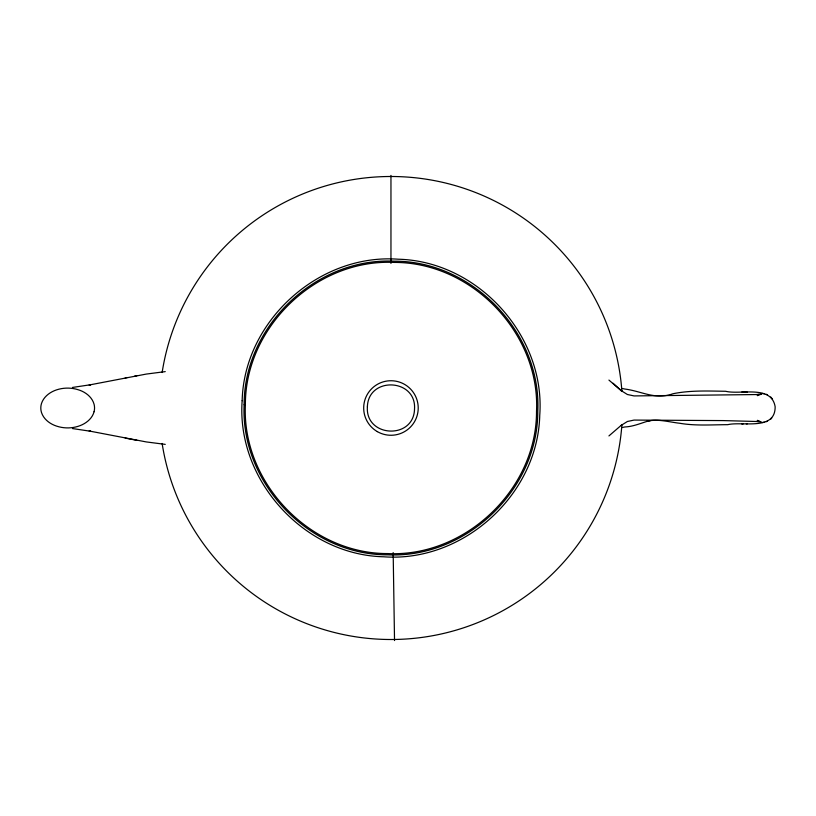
<?xml version="1.0" encoding="UTF-8"?>
<svg xmlns="http://www.w3.org/2000/svg" width="816" height="816" viewBox="0 0 816 816"><rect width="100%" height="100%" fill="white"/><g stroke="black" fill="none" stroke-linecap="round" stroke-linejoin="round"><path stroke-width="1.22" d="M622.159 427.543L624.791 426.972C632.635 426.646 639.846 423.647 647.221 421.321C657.135 418.537 669.079 422.045 679.748 423.269C695.609 425.993 711.736 424.718 727.739 424.677C742.223 421.127 775.404 431.225 775.149 406.735C771.395 384.499 740.806 395.056 725.587 391.272C708.033 391.027 690.356 390.201 673.037 393.73C655.136 400.166 641.957 391.201 624.791 389.028L622.159 388.457M771.671 417.965L770.753 418.945L771.63 418.027M622.027 424.616L608.93 435.928M621.17 425.391L627.392 421.495L634.063 420.077L723.231 420.587L759.472 421.576L756.585 421.403L757.493 421.454M757.493 395.607L758.707 394.964L757.615 395.546M758.574 395.026L761.583 394.169L760.502 394.352M766.204 421.709L767.53 421.178M646.955 421.372L650.403 420.638M165.25 371.627L146.288 374.075L89.148 385.009L90.76 384.713L72.451 387.447M134.722 376.084L136.925 375.676M125.185 377.9L127.265 377.512M762.052 422.535L764.347 422.178M761.165 394.24L756.585 394.597L759.472 394.424L758.513 394.485M741.938 424.096L743.06 424.024M746.324 423.83L747.436 423.769M757.493 394.546L634.063 395.923L627.392 394.505L621.17 390.609M747.436 392.231L741.938 391.904M758.513 421.515L761.165 421.76M165.25 444.373L146.288 441.925L89.148 430.991L90.76 431.287L72.451 428.553M762.052 393.465L764.347 393.822M125.185 438.1L136.925 440.324M760.502 421.648L757.493 420.393M767.53 394.822L766.204 394.291M758.574 420.974L757.615 420.454M608.93 380.072L622.027 391.384L613.051 383.234M770.702 396.994L772.507 399.116M393.169 552.575L394.526 640.56M390.956 175.42L390.956 263.405M621.914 424.524A231.56 231.56 0 0 1 162.129 443.465M162.129 372.535A231.56 231.56 0 0 1 621.914 391.476M244.127 404.736C240.383 483.143 309.193 555.094 387.692 554.829C466.099 558.562 538.04 489.763 537.785 411.264C541.518 332.857 472.709 260.906 394.21 261.171C315.812 257.438 243.862 326.237 244.127 404.736M245.381 404.767C241.679 482.501 309.896 553.829 387.722 553.574C465.446 557.277 536.785 489.059 536.52 411.233C540.223 333.499 472.005 262.171 394.179 262.426C316.455 258.723 245.126 326.941 245.381 404.767M242.158 400.687C236.263 480.104 304.031 554.88 383.642 556.787C463.049 562.693 537.836 494.914 539.743 415.313C545.649 335.896 477.87 261.12 398.259 259.213C318.852 253.307 244.066 321.086 242.158 400.687M367.384 406.837C365.231 437.539 413.651 439.916 414.518 409.163C416.67 378.461 368.251 376.084 367.384 406.837M94.085 411.703C92.075 419.21 85.088 424.218 77.948 426.38A35.129 35.129 0 0 1 56.651 426.136C50.031 424.024 43.717 419.342 41.494 412.519A15.055 15.055 0 0 1 41.494 403.481C43.707 396.647 50.041 392.006 56.651 389.844A35.129 35.129 0 0 1 77.938 389.66C85.099 391.721 92.065 396.821 94.085 404.297A15.004 15.004 0 0 1 94.085 411.703M377.318 431.613A27.265 27.265 0 0 0 418.22 408A27.265 27.265 0 0 0 377.318 384.387A27.265 27.265 0 0 0 377.318 431.613"/></g></svg>
